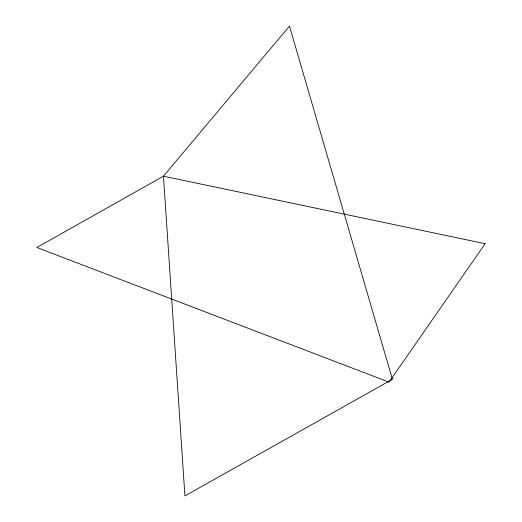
<?xml version="1.0" encoding="UTF-8"?>
<svg xmlns="http://www.w3.org/2000/svg" width="522" height="522" viewBox="0 0 522 522"><rect width="100%" height="100%" fill="white"/><g stroke="black" fill="none" stroke-linecap="round" stroke-linejoin="round"><path stroke-width="0.78" d="M485.14 243.702L389.034 382.13L36.86 247.5L163.451 176.188L289.482 26.1L392.42 379.311L184.925 495.9L163.451 176.188L485.14 243.702"/></g></svg>
